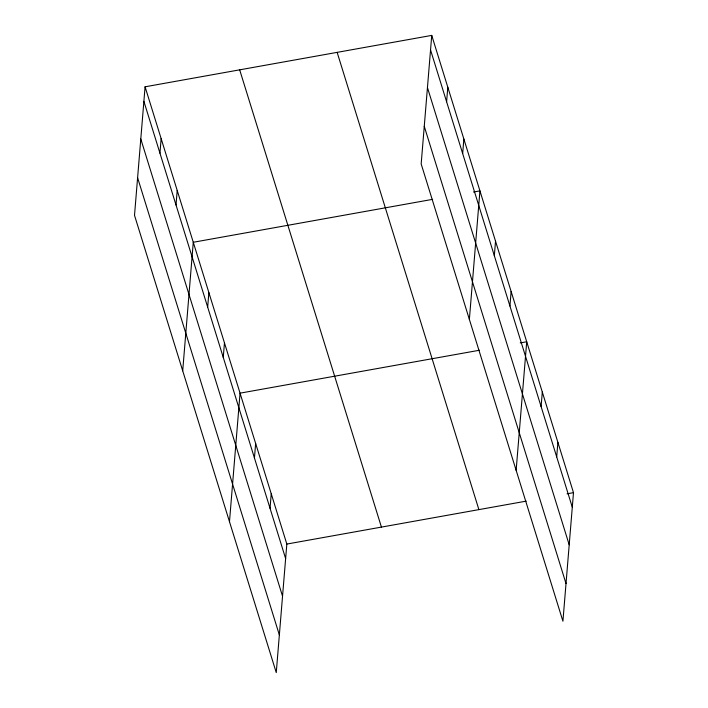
<?xml version="1.0" encoding="UTF-8"?>
<svg xmlns="http://www.w3.org/2000/svg" width="708" height="708" viewBox="0 0 708 708"><rect width="100%" height="100%" fill="white"/><g stroke="black" fill="none" stroke-linecap="round" stroke-linejoin="round"><path stroke-width="1.06" d="M145.078 86.801L134.511 215.338L276.262 672.6L286.829 544.063L145.078 86.801L431.738 35.4L573.489 492.662L562.922 621.199L421.171 163.937L431.738 35.4M159.946 153.167L161.141 138.618M176.009 204.993L177.204 190.443M182.708 370.806L193.275 242.269L432.632 199.346M207.674 307.113L208.869 292.563M223.259 357.407L224.463 342.867M229.481 521.707L240.056 393.161L479.413 350.248M254.446 458.005L255.641 443.465M270.04 508.309L271.235 493.759M446.606 101.766L447.801 87.226M462.669 153.592L463.864 139.042M469.369 319.414L479.935 190.868L473.484 192.027M494.334 255.712L495.529 241.162M509.928 306.015L511.123 291.466M516.141 470.307L526.717 341.76L520.265 342.92M541.107 406.604L542.301 392.064M556.7 456.908L557.895 442.358M286.829 544.063L526.194 501.14M567.046 493.812L573.489 492.662M430.544 49.949L572.294 507.202M427.446 87.562L569.205 544.824M424.26 126.325L566.019 583.587M337.141 52.365L478.891 509.618M239.676 69.835L381.426 527.097M143.883 101.341L285.634 558.603M140.786 138.963L282.545 596.225M137.6 177.726L279.359 634.979"/></g></svg>
